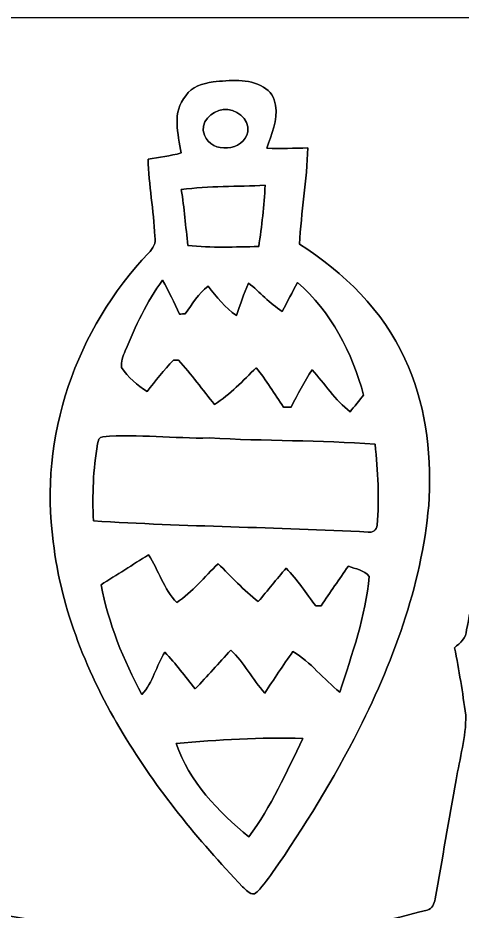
# Model space of a CAD drawing. Header units: centimetres. Extents: x -16.8 to 16.8, y -16.7 to 16.7.
# Drawn here: x -4.91 to 2.34, y 2.1 to 16.67 of the extents above; entities that cross this region are included whole.
import ezdxf

# ---------------------------------------------------------------- set-up
doc = ezdxf.new("R2010")
doc.units = ezdxf.units.CM
doc.header["$MEASUREMENT"] = 0
doc.layers.add('Layer 1', color=7, linetype='Continuous')

msp = doc.modelspace()

# ---------------------------------------------------------------- linework, layer by layer
at = {"layer": 'Layer 1', "color": 7}
for points, knots in [([(-16.77458, 16.66875), (-16.77458, 16.66875), (16.77458, 16.66875), (16.77458, 16.66875), (16.77458, 16.66875), (16.77458, 16.66875), (16.77458, -16.66875), (16.77458, -16.66875), (16.77458, -16.66875), (16.77458, -16.66875), (-16.77458, -16.66875), (-16.77458, -16.66875), (-16.77458, -16.66875), (-16.77458, -16.66875), (-16.77458, 16.66875), (-16.77458, 16.66875), (-16.77458, 16.66875), (-16.77458, 16.66875), (-16.77458, 16.66875), (-16.77458, 16.66875)], [0, 0, 0, 0, 0.16666667, 0.16666667, 0.16666667, 0.16666667, 0.33333333, 0.33333333, 0.33333333, 0.33333333, 0.5, 0.5, 0.5, 0.5, 0.66666667, 0.66666667, 0.66666667, 0.66666667, 1, 1, 1, 1]), ([(-1.72367, 15.62735), (-1.88701, 15.59419), (-2.07786, 15.55186), (-2.16817, 15.39734), (-2.16817, 15.39734), (-2.39995, 15.13805), (-2.29411, 14.77327), (-2.24578, 14.46495), (-2.24578, 14.46495), (-2.42217, 14.41521), (-2.60456, 14.39439), (-2.78518, 14.36652), (-2.78518, 14.36652), (-2.77566, 13.9446), (-2.68958, 13.52726), (-2.67723, 13.10534), (-2.67723, 13.10534), (-2.6416, 12.99245), (-2.71004, 12.90602), (-2.77566, 12.83123), (-2.77566, 12.83123), (-3.95852, 11.60074), (-4.57588, 9.82345), (-4.33282, 8.12588), (-4.33282, 8.12588), (-4.20299, 7.01005), (-3.77049, 5.94819), (-3.19158, 4.99251), (-3.19158, 4.99251), (-2.64936, 4.08234), (-1.96956, 3.26319), (-1.24284, 2.4959), (-1.24284, 2.4959), (-1.18674, 2.44651), (-1.13206, 2.37278), (-1.0474, 2.37949), (-1.0474, 2.37949), (-0.92463, 2.47191), (-0.84702, 2.60985), (-0.75177, 2.72697), (-0.75177, 2.72697), (-0.2353, 3.47521), (0.24448, 4.24991), (0.65828, 5.05989), (0.65828, 5.05989), (1.24883, 6.2424), (1.71309, 7.51417), (1.80728, 8.84167), (1.80728, 8.84167), (1.83586, 9.61108), (1.74272, 10.40659), (1.40688, 11.10791), (1.40688, 11.10791), (1.05445, 11.89743), (0.40675, 12.51373), (-0.31044, 12.97658), (-0.31044, 12.97658), (-0.28963, 13.50222), (-0.18733, 14.02186), (-0.17674, 14.5482), (-0.17674, 14.5482), (-0.39899, 14.54291), (-0.62089, 14.53303), (-0.84314, 14.5415), (-0.84314, 14.5415), (-0.77717, 14.7701), (-0.65758, 14.99799), (-0.7052, 15.24247), (-0.7052, 15.24247), (-0.71861, 15.36418), (-0.78775, 15.48271), (-0.90099, 15.53704), (-0.90099, 15.53704), (-1.14653, 15.69156), (-1.45098, 15.64499), (-1.72367, 15.62735), (-1.72367, 15.62735), (-1.72367, 15.62735), (-1.72367, 15.62735), (-1.72367, 15.62735)], [0, 0, 0, 0, 0.04761905, 0.04761905, 0.04761905, 0.04761905, 0.0952381, 0.0952381, 0.0952381, 0.0952381, 0.14285714, 0.14285714, 0.14285714, 0.14285714, 0.19047619, 0.19047619, 0.19047619, 0.19047619, 0.23809524, 0.23809524, 0.23809524, 0.23809524, 0.28571429, 0.28571429, 0.28571429, 0.28571429, 0.33333333, 0.33333333, 0.33333333, 0.33333333, 0.38095238, 0.38095238, 0.38095238, 0.38095238, 0.42857143, 0.42857143, 0.42857143, 0.42857143, 0.47619048, 0.47619048, 0.47619048, 0.47619048, 0.52380952, 0.52380952, 0.52380952, 0.52380952, 0.57142857, 0.57142857, 0.57142857, 0.57142857, 0.61904762, 0.61904762, 0.61904762, 0.61904762, 0.66666667, 0.66666667, 0.66666667, 0.66666667, 0.71428571, 0.71428571, 0.71428571, 0.71428571, 0.76190476, 0.76190476, 0.76190476, 0.76190476, 0.80952381, 0.80952381, 0.80952381, 0.80952381, 0.85714286, 0.85714286, 0.85714286, 0.85714286, 0.9047619, 0.9047619, 0.9047619, 0.9047619, 1, 1, 1, 1]), ([(-1.55751, 15.17368), (-1.35678, 15.19767), (-1.12607, 15.02657), (-1.15711, 14.81032), (-1.15711, 14.81032), (-1.21426, 14.49176), (-1.75013, 14.44625), (-1.86302, 14.75634), (-1.86302, 14.75634), (-1.95333, 14.95919), (-1.74731, 15.14969), (-1.55751, 15.17368)], [0, 0, 0, 0, 0.25, 0.25, 0.25, 0.25, 0.5, 0.5, 0.5, 0.5, 1, 1, 1, 1]), ([(-2.2419, 13.86805), (-1.78858, 13.92978), (-1.32927, 13.9125), (-0.87313, 13.94001), (-0.87313, 13.94001), (-0.89288, 13.60487), (-0.92463, 13.27009), (-0.97896, 12.93848), (-0.97896, 12.93848), (-1.36454, 12.9353), (-1.75225, 12.91061), (-2.13572, 12.95788), (-2.13572, 12.95788), (-2.16994, 13.26127), (-2.19428, 13.56607), (-2.2419, 13.86805)], [0, 0, 0, 0, 0.2, 0.2, 0.2, 0.2, 0.4, 0.4, 0.4, 0.4, 0.6, 0.6, 0.6, 0.6, 1, 1, 1, 1]), ([(-3.15842, 11.23527), (-2.98979, 11.63708), (-2.81093, 12.04136), (-2.54706, 12.39132), (-2.54706, 12.39132), (-2.45251, 12.20752), (-2.3555, 12.02478), (-2.26942, 11.8364), (-2.26942, 11.8364), (-2.24719, 11.83781), (-2.20239, 11.84099), (-2.17981, 11.8424), (-2.17981, 11.8424), (-2.06551, 12.00079), (-1.96039, 12.17013), (-1.80552, 12.29325), (-1.80552, 12.29325), (-1.66335, 12.12215), (-1.5307, 11.93729), (-1.34267, 11.81276), (-1.34267, 11.81276), (-1.28164, 11.99127), (-1.21885, 12.16942), (-1.14618, 12.34405), (-1.14618, 12.34405), (-0.95779, 12.19553), (-0.79869, 12.01102), (-0.59655, 11.87944), (-0.59655, 11.87944), (-0.50976, 12.03537), (-0.43145, 12.19623), (-0.34361, 12.35216), (-0.34361, 12.35216), (0.20214, 11.87803), (0.55174, 11.20563), (0.73448, 10.51489), (0.73448, 10.51489), (0.6798, 10.44751), (0.57044, 10.31275), (0.51576, 10.24537), (0.51576, 10.24537), (0.2667, 10.43164), (0.09948, 10.70222), (-0.10724, 10.93011), (-0.10724, 10.93011), (-0.22966, 10.73221), (-0.34396, 10.52901), (-0.44838, 10.32122), (-0.44838, 10.32122), (-0.49107, 10.32122), (-0.53375, 10.32157), (-0.57609, 10.32157), (-0.57609, 10.32157), (-0.71967, 10.53747), (-0.85584, 10.75902), (-1.01776, 10.96151), (-1.01776, 10.96151), (-1.23543, 10.75161), (-1.44568, 10.52865), (-1.69863, 10.36038), (-1.69863, 10.36038), (-1.89512, 10.60274), (-2.07786, 10.85674), (-2.28953, 11.08569), (-2.28953, 11.08569), (-2.30928, 11.08534), (-2.34809, 11.08428), (-2.36784, 11.08357), (-2.36784, 11.08357), (-2.52977, 10.92941), (-2.661, 10.74632), (-2.8, 10.57204), (-2.8, 10.57204), (-2.9591, 10.67929), (-3.11326, 10.80064), (-3.21663, 10.96504), (-3.21663, 10.96504), (-3.23815, 11.05888), (-3.18946, 11.15025), (-3.15842, 11.23527)], [0, 0, 0, 0, 0.04761905, 0.04761905, 0.04761905, 0.04761905, 0.0952381, 0.0952381, 0.0952381, 0.0952381, 0.14285714, 0.14285714, 0.14285714, 0.14285714, 0.19047619, 0.19047619, 0.19047619, 0.19047619, 0.23809524, 0.23809524, 0.23809524, 0.23809524, 0.28571429, 0.28571429, 0.28571429, 0.28571429, 0.33333333, 0.33333333, 0.33333333, 0.33333333, 0.38095238, 0.38095238, 0.38095238, 0.38095238, 0.42857143, 0.42857143, 0.42857143, 0.42857143, 0.47619048, 0.47619048, 0.47619048, 0.47619048, 0.52380952, 0.52380952, 0.52380952, 0.52380952, 0.57142857, 0.57142857, 0.57142857, 0.57142857, 0.61904762, 0.61904762, 0.61904762, 0.61904762, 0.66666667, 0.66666667, 0.66666667, 0.66666667, 0.71428571, 0.71428571, 0.71428571, 0.71428571, 0.76190476, 0.76190476, 0.76190476, 0.76190476, 0.80952381, 0.80952381, 0.80952381, 0.80952381, 0.85714286, 0.85714286, 0.85714286, 0.85714286, 0.9047619, 0.9047619, 0.9047619, 0.9047619, 1, 1, 1, 1]), ([(-3.52249, 9.83544), (-2.94287, 9.88589), (-2.36185, 9.80475), (-1.78082, 9.81604), (-1.78082, 9.81604), (-0.88089, 9.76489), (0.02293, 9.78429), (0.92181, 9.71409), (0.92181, 9.71409), (0.96732, 9.27523), (0.99624, 8.83179), (0.95462, 8.39152), (0.95462, 8.39152), (0.94333, 8.31921), (0.8823, 8.26523), (0.80751, 8.28252), (0.80751, 8.28252), (-0.68686, 8.36119), (-2.18475, 8.3693), (-3.67771, 8.4642), (-3.67771, 8.4642), (-3.69676, 8.8833), (-3.68124, 9.30416), (-3.61068, 9.71832), (-3.61068, 9.71832), (-3.59798, 9.76771), (-3.59128, 9.84179), (-3.52249, 9.83544)], [0, 0, 0, 0, 0.125, 0.125, 0.125, 0.125, 0.25, 0.25, 0.25, 0.25, 0.375, 0.375, 0.375, 0.375, 0.5, 0.5, 0.5, 0.5, 0.625, 0.625, 0.625, 0.625, 0.75, 0.75, 0.75, 0.75, 1, 1, 1, 1]), ([(-3.55353, 7.4228), (-3.29283, 7.58155), (-3.03848, 7.75053), (-2.77707, 7.90822), (-2.77707, 7.90822), (-2.61126, 7.65845), (-2.52765, 7.35048), (-2.31775, 7.13105), (-2.31775, 7.13105), (-2.05916, 7.30356), (-1.86408, 7.55086), (-1.64112, 7.76393), (-1.64112, 7.76393), (-1.42593, 7.55544), (-1.22484, 7.33143), (-0.98531, 7.14939), (-0.98531, 7.14939), (-0.83185, 7.32896), (-0.68545, 7.51417), (-0.53058, 7.69197), (-0.53058, 7.69197), (-0.34713, 7.50535), (-0.20391, 7.28416), (-0.04657, 7.07602), (-0.04657, 7.07602), (-0.02399, 7.07672), (0.02081, 7.07849), (0.04339, 7.07919), (0.04339, 7.07919), (0.18909, 7.29544), (0.33232, 7.51346), (0.48507, 7.72442), (0.48507, 7.72442), (0.60325, 7.68209), (0.74154, 7.65951), (0.82691, 7.55932), (0.82691, 7.55932), (0.77011, 6.90845), (0.54222, 6.29109), (0.34854, 5.67196), (0.34854, 5.67196), (0.07726, 5.87516), (-0.12418, 6.16409), (-0.42122, 6.33236), (-0.42122, 6.33236), (-0.57891, 6.10941), (-0.7299, 5.88186), (-0.87983, 5.65362), (-0.87983, 5.65362), (-1.07738, 5.87834), (-1.21532, 6.15174), (-1.43475, 6.3567), (-1.43475, 6.3567), (-1.62772, 6.14504), (-1.81716, 5.93055), (-2.01648, 5.72488), (-2.01648, 5.72488), (-2.18123, 5.92455), (-2.33257, 6.13516), (-2.51107, 6.32213), (-2.51107, 6.32213), (-2.6483, 6.09847), (-2.70863, 5.83106), (-2.88466, 5.63174), (-2.88466, 5.63174), (-3.18699, 6.19407), (-3.43323, 6.79379), (-3.55353, 7.4228)], [0, 0, 0, 0, 0.05555556, 0.05555556, 0.05555556, 0.05555556, 0.11111111, 0.11111111, 0.11111111, 0.11111111, 0.16666667, 0.16666667, 0.16666667, 0.16666667, 0.22222222, 0.22222222, 0.22222222, 0.22222222, 0.27777778, 0.27777778, 0.27777778, 0.27777778, 0.33333333, 0.33333333, 0.33333333, 0.33333333, 0.38888889, 0.38888889, 0.38888889, 0.38888889, 0.44444444, 0.44444444, 0.44444444, 0.44444444, 0.5, 0.5, 0.5, 0.5, 0.55555556, 0.55555556, 0.55555556, 0.55555556, 0.61111111, 0.61111111, 0.61111111, 0.61111111, 0.66666667, 0.66666667, 0.66666667, 0.66666667, 0.72222222, 0.72222222, 0.72222222, 0.72222222, 0.77777778, 0.77777778, 0.77777778, 0.77777778, 0.83333333, 0.83333333, 0.83333333, 0.83333333, 0.88888889, 0.88888889, 0.88888889, 0.88888889, 1, 1, 1, 1]), ([(2.84692, 7.80697), (2.53224, 7.52193), (2.50578, 7.07355), (2.41229, 6.68655), (2.41229, 6.68655), (2.41759, 6.54861), (2.3054, 6.47594), (2.22074, 6.39374), (2.22074, 6.39374), (2.29341, 6.03038), (2.35126, 5.6642), (2.40136, 5.29731), (2.40136, 5.29731), (2.41371, 4.93818), (2.29835, 4.59246), (2.2479, 4.24004), (2.2479, 4.24004), (2.11843, 3.59481), (2.02494, 2.94323), (1.90253, 2.29694), (1.90253, 2.29694), (1.88948, 2.21933), (1.85596, 2.13395), (1.76953, 2.11667), (1.76953, 2.11667), (1.03187, 1.91064), (0.21837, 1.80799), (-0.39934, 1.31692), (-0.39934, 1.31692), (-1.05445, 0.56621), (-1.25342, -0.55704), (-0.93169, -1.49613), (-0.93169, -1.49613), (-0.51823, -2.47932), (0.5401, -3.11115), (1.59385, -3.10374), (1.59385, -3.10374), (1.64994, -3.1048), (1.73426, -3.1242), (1.73531, -3.1937), (1.73531, -3.1937), (1.76565, -3.92606), (1.81822, -4.66019), (1.95439, -5.38162), (1.95439, -5.38162), (2.06022, -5.92914), (2.21368, -6.48547), (2.54917, -6.9409), (2.54917, -6.9409), (2.75696, -7.17621), (3.08257, -7.37341), (3.40431, -7.24958), (3.40431, -7.24958), (3.74862, -7.09789), (3.90631, -6.7243), (4.0319, -6.39304), (4.0319, -6.39304), (4.32717, -5.43877), (4.3882, -4.43089), (4.39526, -3.43782), (4.39526, -3.43782), (4.30248, -3.23956), (4.53249, -3.18311), (4.65808, -3.17288), (4.65808, -3.17288), (5.20735, -3.06634), (5.7725, -2.93299), (6.23288, -2.59821), (6.23288, -2.59821), (6.40927, -2.45428), (6.54967, -2.26836), (6.64845, -2.0634), (6.64845, -2.0634), (6.90104, -1.53282), (7.02204, -0.94862), (7.06402, -0.36513), (7.06402, -0.36513), (7.05626, 0.24553), (6.95854, 0.90417), (6.51228, 1.36102), (6.51228, 1.36102), (6.02862, 1.8221), (5.38445, 2.07716), (4.74345, 2.2285), (4.74345, 2.2285), (4.62562, 2.27577), (4.38079, 2.23696), (4.36704, 2.42041), (4.36704, 2.42041), (4.20758, 3.29142), (4.06012, 4.1656), (3.9183, 5.03978), (3.9183, 5.03978), (3.931, 5.52838), (4.00826, 6.01557), (3.99521, 6.50593), (3.99521, 6.50593), (3.92324, 6.55461), (3.83081, 6.58812), (3.78813, 6.66785), (3.78813, 6.66785), (3.66324, 7.04815), (3.59092, 7.48065), (3.28683, 7.76676), (3.28683, 7.76676), (3.17676, 7.88035), (2.96686, 7.92939), (2.84692, 7.80697), (2.84692, 7.80697), (2.84692, 7.80697), (2.84692, 7.80697), (2.84692, 7.80697)], [0, 0, 0, 0, 0.03448276, 0.03448276, 0.03448276, 0.03448276, 0.06896552, 0.06896552, 0.06896552, 0.06896552, 0.10344828, 0.10344828, 0.10344828, 0.10344828, 0.13793103, 0.13793103, 0.13793103, 0.13793103, 0.17241379, 0.17241379, 0.17241379, 0.17241379, 0.20689655, 0.20689655, 0.20689655, 0.20689655, 0.24137931, 0.24137931, 0.24137931, 0.24137931, 0.27586207, 0.27586207, 0.27586207, 0.27586207, 0.31034483, 0.31034483, 0.31034483, 0.31034483, 0.34482759, 0.34482759, 0.34482759, 0.34482759, 0.37931034, 0.37931034, 0.37931034, 0.37931034, 0.4137931, 0.4137931, 0.4137931, 0.4137931, 0.44827586, 0.44827586, 0.44827586, 0.44827586, 0.48275862, 0.48275862, 0.48275862, 0.48275862, 0.51724138, 0.51724138, 0.51724138, 0.51724138, 0.55172414, 0.55172414, 0.55172414, 0.55172414, 0.5862069, 0.5862069, 0.5862069, 0.5862069, 0.62068966, 0.62068966, 0.62068966, 0.62068966, 0.65517241, 0.65517241, 0.65517241, 0.65517241, 0.68965517, 0.68965517, 0.68965517, 0.68965517, 0.72413793, 0.72413793, 0.72413793, 0.72413793, 0.75862069, 0.75862069, 0.75862069, 0.75862069, 0.79310345, 0.79310345, 0.79310345, 0.79310345, 0.82758621, 0.82758621, 0.82758621, 0.82758621, 0.86206897, 0.86206897, 0.86206897, 0.86206897, 0.89655172, 0.89655172, 0.89655172, 0.89655172, 0.93103448, 0.93103448, 0.93103448, 0.93103448, 1, 1, 1, 1]), ([(-2.32551, 4.83552), (-1.63936, 4.89056), (-0.94509, 4.93995), (-0.25647, 4.91349), (-0.25647, 4.91349), (-0.5274, 4.36739), (-0.77611, 3.80224), (-1.13947, 3.30976), (-1.13947, 3.30976), (-1.63795, 3.72216), (-2.11667, 4.20934), (-2.32551, 4.83552)], [0, 0, 0, 0, 0.25, 0.25, 0.25, 0.25, 0.5, 0.5, 0.5, 0.5, 1, 1, 1, 1]), ([(-6.51828, 2.84939), (-6.74829, 2.63349), (-6.65127, 2.28882), (-6.62481, 2.0133), (-6.62481, 2.0133), (-6.77792, 1.98296), (-6.93103, 1.95368), (-7.08378, 1.92334), (-7.08378, 1.92334), (-7.00793, 1.51765), (-6.87246, 1.12501), (-6.80473, 0.71755), (-6.80473, 0.71755), (-6.7818, 0.28893), (-6.87035, -0.14041), (-7.00511, -0.54575), (-7.00511, -0.54575), (-7.13564, -0.93274), (-7.41715, -1.31833), (-7.83837, -1.40582), (-7.83837, -1.40582), (-8.33226, -1.55469), (-8.84202, -1.64747), (-9.32921, -1.81963), (-9.32921, -1.81963), (-9.94198, -2.01542), (-10.55546, -2.31704), (-10.94352, -2.84939), (-10.94352, -2.84939), (-11.30018, -3.31682), (-11.34251, -3.94794), (-11.25114, -4.51026), (-11.25114, -4.51026), (-11.1827, -5.11104), (-10.84474, -5.66173), (-10.37096, -6.03109), (-10.37096, -6.03109), (-9.7349, -6.52568), (-8.96691, -6.81108), (-8.20103, -7.03509), (-8.20103, -7.03509), (-7.79357, -7.15257), (-7.37694, -7.32825), (-7.10812, -7.67221), (-7.10812, -7.67221), (-6.56167, -8.32732), (-6.34647, -9.17998), (-6.19548, -10.0016), (-6.19548, -10.0016), (-6.09671, -10.50643), (-6.08648, -11.02536), (-5.95736, -11.52454), (-5.95736, -11.52454), (-5.84835, -11.42859), (-5.80319, -11.28642), (-5.7845, -11.14601), (-5.7845, -11.14601), (-5.60776, -10.20374), (-5.49981, -9.23431), (-5.13927, -8.33861), (-5.13927, -8.33861), (-4.96676, -7.94526), (-4.76391, -7.51134), (-4.3494, -7.32437), (-4.3494, -7.32437), (-3.64137, -7.00546), (-2.85362, -6.94478), (-2.12019, -6.70489), (-2.12019, -6.70489), (-1.52188, -6.52074), (-0.89606, -6.24628), (-0.54645, -5.69807), (-0.54645, -5.69807), (-0.2861, -5.33294), (-0.22648, -4.86339), (-0.2607, -4.4263), (-0.2607, -4.4263), (-0.25329, -3.62268), (-0.67592, -2.80458), (-1.39418, -2.41794), (-1.39418, -2.41794), (-2.09868, -1.9625), (-2.94005, -1.83621), (-3.7338, -1.6189), (-3.7338, -1.6189), (-4.01955, -1.51941), (-4.39173, -1.45697), (-4.51661, -1.13524), (-4.51661, -1.13524), (-4.78543, -0.57397), (-4.95229, 0.0321), (-5.07294, 0.641), (-5.07294, 0.641), (-5.07824, 1.0989), (-4.89867, 1.53211), (-4.81083, 1.97661), (-4.81083, 1.97661), (-4.98369, 2.01295), (-5.15902, 2.03659), (-5.33294, 2.06587), (-5.33294, 2.06587), (-5.36293, 2.29235), (-5.32871, 2.55129), (-5.47299, 2.74567), (-5.47299, 2.74567), (-5.70936, 3.06388), (-6.217, 3.08081), (-6.51828, 2.84939), (-6.51828, 2.84939), (-6.51828, 2.84939), (-6.51828, 2.84939), (-6.51828, 2.84939)], [0, 0, 0, 0, 0.03448276, 0.03448276, 0.03448276, 0.03448276, 0.06896552, 0.06896552, 0.06896552, 0.06896552, 0.10344828, 0.10344828, 0.10344828, 0.10344828, 0.13793103, 0.13793103, 0.13793103, 0.13793103, 0.17241379, 0.17241379, 0.17241379, 0.17241379, 0.20689655, 0.20689655, 0.20689655, 0.20689655, 0.24137931, 0.24137931, 0.24137931, 0.24137931, 0.27586207, 0.27586207, 0.27586207, 0.27586207, 0.31034483, 0.31034483, 0.31034483, 0.31034483, 0.34482759, 0.34482759, 0.34482759, 0.34482759, 0.37931034, 0.37931034, 0.37931034, 0.37931034, 0.4137931, 0.4137931, 0.4137931, 0.4137931, 0.44827586, 0.44827586, 0.44827586, 0.44827586, 0.48275862, 0.48275862, 0.48275862, 0.48275862, 0.51724138, 0.51724138, 0.51724138, 0.51724138, 0.55172414, 0.55172414, 0.55172414, 0.55172414, 0.5862069, 0.5862069, 0.5862069, 0.5862069, 0.62068966, 0.62068966, 0.62068966, 0.62068966, 0.65517241, 0.65517241, 0.65517241, 0.65517241, 0.68965517, 0.68965517, 0.68965517, 0.68965517, 0.72413793, 0.72413793, 0.72413793, 0.72413793, 0.75862069, 0.75862069, 0.75862069, 0.75862069, 0.79310345, 0.79310345, 0.79310345, 0.79310345, 0.82758621, 0.82758621, 0.82758621, 0.82758621, 0.86206897, 0.86206897, 0.86206897, 0.86206897, 0.89655172, 0.89655172, 0.89655172, 0.89655172, 0.93103448, 0.93103448, 0.93103448, 0.93103448, 1, 1, 1, 1])]:
    msp.add_open_spline(points, degree=3, knots=knots, dxfattribs=at)
at = {"layer": 'Layer 1', "color": 251}
for points, knots in [([(-1.72367, 15.62735), (-1.45098, 15.64499), (-1.14653, 15.69156), (-0.90099, 15.53704), (-0.90099, 15.53704), (-0.78775, 15.48271), (-0.71861, 15.36418), (-0.7052, 15.24247), (-0.7052, 15.24247), (-0.65758, 14.99799), (-0.77717, 14.7701), (-0.84314, 14.5415), (-0.84314, 14.5415), (-0.62089, 14.53303), (-0.39899, 14.54291), (-0.17674, 14.5482), (-0.17674, 14.5482), (-0.18733, 14.02186), (-0.28963, 13.50222), (-0.31044, 12.97658), (-0.31044, 12.97658), (0.40675, 12.51373), (1.05445, 11.89743), (1.40688, 11.10791), (1.40688, 11.10791), (1.74272, 10.40659), (1.83586, 9.61108), (1.80728, 8.84167), (1.80728, 8.84167), (1.71309, 7.51417), (1.24883, 6.2424), (0.65828, 5.05989), (0.65828, 5.05989), (0.24448, 4.24991), (-0.2353, 3.47521), (-0.75177, 2.72697), (-0.75177, 2.72697), (-0.84702, 2.60985), (-0.92463, 2.47191), (-1.0474, 2.37949), (-1.0474, 2.37949), (-1.13206, 2.37278), (-1.18674, 2.44651), (-1.24284, 2.4959), (-1.24284, 2.4959), (-1.96956, 3.26319), (-2.64936, 4.08234), (-3.19158, 4.99251), (-3.19158, 4.99251), (-3.77049, 5.94819), (-4.20299, 7.01005), (-4.33282, 8.12588), (-4.33282, 8.12588), (-4.57588, 9.82345), (-3.95852, 11.60074), (-2.77566, 12.83123), (-2.77566, 12.83123), (-2.71004, 12.90602), (-2.6416, 12.99245), (-2.67723, 13.10534), (-2.67723, 13.10534), (-2.68958, 13.52726), (-2.77566, 13.9446), (-2.78518, 14.36652), (-2.78518, 14.36652), (-2.60456, 14.39439), (-2.42217, 14.41521), (-2.24578, 14.46495), (-2.24578, 14.46495), (-2.29411, 14.77327), (-2.39995, 15.13805), (-2.16817, 15.39734), (-2.16817, 15.39734), (-2.07786, 15.55186), (-1.88701, 15.59419), (-1.72367, 15.62735), (-1.72367, 15.62735), (-1.72367, 15.62735), (-1.72367, 15.62735), (-1.72367, 15.62735)], [0, 0, 0, 0, 0.04761905, 0.04761905, 0.04761905, 0.04761905, 0.0952381, 0.0952381, 0.0952381, 0.0952381, 0.14285714, 0.14285714, 0.14285714, 0.14285714, 0.19047619, 0.19047619, 0.19047619, 0.19047619, 0.23809524, 0.23809524, 0.23809524, 0.23809524, 0.28571429, 0.28571429, 0.28571429, 0.28571429, 0.33333333, 0.33333333, 0.33333333, 0.33333333, 0.38095238, 0.38095238, 0.38095238, 0.38095238, 0.42857143, 0.42857143, 0.42857143, 0.42857143, 0.47619048, 0.47619048, 0.47619048, 0.47619048, 0.52380952, 0.52380952, 0.52380952, 0.52380952, 0.57142857, 0.57142857, 0.57142857, 0.57142857, 0.61904762, 0.61904762, 0.61904762, 0.61904762, 0.66666667, 0.66666667, 0.66666667, 0.66666667, 0.71428571, 0.71428571, 0.71428571, 0.71428571, 0.76190476, 0.76190476, 0.76190476, 0.76190476, 0.80952381, 0.80952381, 0.80952381, 0.80952381, 0.85714286, 0.85714286, 0.85714286, 0.85714286, 0.9047619, 0.9047619, 0.9047619, 0.9047619, 1, 1, 1, 1]), ([(-1.55751, 15.17368), (-1.74731, 15.14969), (-1.95333, 14.95919), (-1.86302, 14.75634), (-1.86302, 14.75634), (-1.75013, 14.44625), (-1.21426, 14.49176), (-1.15711, 14.81032), (-1.15711, 14.81032), (-1.12607, 15.02657), (-1.35678, 15.19767), (-1.55751, 15.17368), (-1.55751, 15.17368), (-1.55751, 15.17368), (-1.55751, 15.17368), (-1.55751, 15.17368)], [0, 0, 0, 0, 0.2, 0.2, 0.2, 0.2, 0.4, 0.4, 0.4, 0.4, 0.6, 0.6, 0.6, 0.6, 1, 1, 1, 1]), ([(-2.2419, 13.86805), (-2.19428, 13.56607), (-2.16994, 13.26127), (-2.13572, 12.95788), (-2.13572, 12.95788), (-1.75225, 12.91061), (-1.36454, 12.9353), (-0.97896, 12.93848), (-0.97896, 12.93848), (-0.92463, 13.27009), (-0.89288, 13.60487), (-0.87313, 13.94001), (-0.87313, 13.94001), (-1.32927, 13.9125), (-1.78858, 13.92978), (-2.2419, 13.86805), (-2.2419, 13.86805), (-2.2419, 13.86805), (-2.2419, 13.86805), (-2.2419, 13.86805)], [0, 0, 0, 0, 0.16666667, 0.16666667, 0.16666667, 0.16666667, 0.33333333, 0.33333333, 0.33333333, 0.33333333, 0.5, 0.5, 0.5, 0.5, 0.66666667, 0.66666667, 0.66666667, 0.66666667, 1, 1, 1, 1]), ([(-3.15842, 11.23527), (-3.18946, 11.15025), (-3.23815, 11.05888), (-3.21663, 10.96504), (-3.21663, 10.96504), (-3.11326, 10.80064), (-2.9591, 10.67929), (-2.8, 10.57204), (-2.8, 10.57204), (-2.661, 10.74632), (-2.52977, 10.92941), (-2.36784, 11.08357), (-2.36784, 11.08357), (-2.34809, 11.08428), (-2.30928, 11.08534), (-2.28953, 11.08569), (-2.28953, 11.08569), (-2.07786, 10.85674), (-1.89512, 10.60274), (-1.69863, 10.36038), (-1.69863, 10.36038), (-1.44568, 10.52865), (-1.23543, 10.75161), (-1.01776, 10.96151), (-1.01776, 10.96151), (-0.85584, 10.75902), (-0.71967, 10.53747), (-0.57609, 10.32157), (-0.57609, 10.32157), (-0.53375, 10.32157), (-0.49107, 10.32122), (-0.44838, 10.32122), (-0.44838, 10.32122), (-0.34396, 10.52901), (-0.22966, 10.73221), (-0.10724, 10.93011), (-0.10724, 10.93011), (0.09948, 10.70222), (0.2667, 10.43164), (0.51576, 10.24537), (0.51576, 10.24537), (0.57044, 10.31275), (0.6798, 10.44751), (0.73448, 10.51489), (0.73448, 10.51489), (0.55174, 11.20563), (0.20214, 11.87803), (-0.34361, 12.35216), (-0.34361, 12.35216), (-0.43145, 12.19623), (-0.50976, 12.03537), (-0.59655, 11.87944), (-0.59655, 11.87944), (-0.79869, 12.01102), (-0.95779, 12.19553), (-1.14618, 12.34405), (-1.14618, 12.34405), (-1.21885, 12.16942), (-1.28164, 11.99127), (-1.34267, 11.81276), (-1.34267, 11.81276), (-1.5307, 11.93729), (-1.66335, 12.12215), (-1.80552, 12.29325), (-1.80552, 12.29325), (-1.96039, 12.17013), (-2.06551, 12.00079), (-2.17981, 11.8424), (-2.17981, 11.8424), (-2.20239, 11.84099), (-2.24719, 11.83781), (-2.26942, 11.8364), (-2.26942, 11.8364), (-2.3555, 12.02478), (-2.45251, 12.20752), (-2.54706, 12.39132), (-2.54706, 12.39132), (-2.81093, 12.04136), (-2.98979, 11.63708), (-3.15842, 11.23527), (-3.15842, 11.23527), (-3.15842, 11.23527), (-3.15842, 11.23527), (-3.15842, 11.23527)], [0, 0, 0, 0, 0.04545455, 0.04545455, 0.04545455, 0.04545455, 0.09090909, 0.09090909, 0.09090909, 0.09090909, 0.13636364, 0.13636364, 0.13636364, 0.13636364, 0.18181818, 0.18181818, 0.18181818, 0.18181818, 0.22727273, 0.22727273, 0.22727273, 0.22727273, 0.27272727, 0.27272727, 0.27272727, 0.27272727, 0.31818182, 0.31818182, 0.31818182, 0.31818182, 0.36363636, 0.36363636, 0.36363636, 0.36363636, 0.40909091, 0.40909091, 0.40909091, 0.40909091, 0.45454545, 0.45454545, 0.45454545, 0.45454545, 0.5, 0.5, 0.5, 0.5, 0.54545455, 0.54545455, 0.54545455, 0.54545455, 0.59090909, 0.59090909, 0.59090909, 0.59090909, 0.63636364, 0.63636364, 0.63636364, 0.63636364, 0.68181818, 0.68181818, 0.68181818, 0.68181818, 0.72727273, 0.72727273, 0.72727273, 0.72727273, 0.77272727, 0.77272727, 0.77272727, 0.77272727, 0.81818182, 0.81818182, 0.81818182, 0.81818182, 0.86363636, 0.86363636, 0.86363636, 0.86363636, 0.90909091, 0.90909091, 0.90909091, 0.90909091, 1, 1, 1, 1]), ([(-3.52249, 9.83544), (-3.59128, 9.84179), (-3.59798, 9.76771), (-3.61068, 9.71832), (-3.61068, 9.71832), (-3.68124, 9.30416), (-3.69676, 8.8833), (-3.67771, 8.4642), (-3.67771, 8.4642), (-2.18475, 8.3693), (-0.68686, 8.36119), (0.80751, 8.28252), (0.80751, 8.28252), (0.8823, 8.26523), (0.94333, 8.31921), (0.95462, 8.39152), (0.95462, 8.39152), (0.99624, 8.83179), (0.96732, 9.27523), (0.92181, 9.71409), (0.92181, 9.71409), (0.02293, 9.78429), (-0.88089, 9.76489), (-1.78082, 9.81604), (-1.78082, 9.81604), (-2.36185, 9.80475), (-2.94287, 9.88589), (-3.52249, 9.83544), (-3.52249, 9.83544), (-3.52249, 9.83544), (-3.52249, 9.83544), (-3.52249, 9.83544)], [0, 0, 0, 0, 0.11111111, 0.11111111, 0.11111111, 0.11111111, 0.22222222, 0.22222222, 0.22222222, 0.22222222, 0.33333333, 0.33333333, 0.33333333, 0.33333333, 0.44444444, 0.44444444, 0.44444444, 0.44444444, 0.55555556, 0.55555556, 0.55555556, 0.55555556, 0.66666667, 0.66666667, 0.66666667, 0.66666667, 0.77777778, 0.77777778, 0.77777778, 0.77777778, 1, 1, 1, 1]), ([(-3.55353, 7.4228), (-3.43323, 6.79379), (-3.18699, 6.19407), (-2.88466, 5.63174), (-2.88466, 5.63174), (-2.70863, 5.83106), (-2.6483, 6.09847), (-2.51107, 6.32213), (-2.51107, 6.32213), (-2.33257, 6.13516), (-2.18123, 5.92455), (-2.01648, 5.72488), (-2.01648, 5.72488), (-1.81716, 5.93055), (-1.62772, 6.14504), (-1.43475, 6.3567), (-1.43475, 6.3567), (-1.21532, 6.15174), (-1.07738, 5.87834), (-0.87983, 5.65362), (-0.87983, 5.65362), (-0.7299, 5.88186), (-0.57891, 6.10941), (-0.42122, 6.33236), (-0.42122, 6.33236), (-0.12418, 6.16409), (0.07726, 5.87516), (0.34854, 5.67196), (0.34854, 5.67196), (0.54222, 6.29109), (0.77011, 6.90845), (0.82691, 7.55932), (0.82691, 7.55932), (0.74154, 7.65951), (0.60325, 7.68209), (0.48507, 7.72442), (0.48507, 7.72442), (0.33232, 7.51346), (0.18909, 7.29544), (0.04339, 7.07919), (0.04339, 7.07919), (0.02081, 7.07849), (-0.02399, 7.07672), (-0.04657, 7.07602), (-0.04657, 7.07602), (-0.20391, 7.28416), (-0.34713, 7.50535), (-0.53058, 7.69197), (-0.53058, 7.69197), (-0.68545, 7.51417), (-0.83185, 7.32896), (-0.98531, 7.14939), (-0.98531, 7.14939), (-1.22484, 7.33143), (-1.42593, 7.55544), (-1.64112, 7.76393), (-1.64112, 7.76393), (-1.86408, 7.55086), (-2.05916, 7.30356), (-2.31775, 7.13105), (-2.31775, 7.13105), (-2.52765, 7.35048), (-2.61126, 7.65845), (-2.77707, 7.90822), (-2.77707, 7.90822), (-3.03848, 7.75053), (-3.29283, 7.58155), (-3.55353, 7.4228), (-3.55353, 7.4228), (-3.55353, 7.4228), (-3.55353, 7.4228), (-3.55353, 7.4228)], [0, 0, 0, 0, 0.05263158, 0.05263158, 0.05263158, 0.05263158, 0.10526316, 0.10526316, 0.10526316, 0.10526316, 0.15789474, 0.15789474, 0.15789474, 0.15789474, 0.21052632, 0.21052632, 0.21052632, 0.21052632, 0.26315789, 0.26315789, 0.26315789, 0.26315789, 0.31578947, 0.31578947, 0.31578947, 0.31578947, 0.36842105, 0.36842105, 0.36842105, 0.36842105, 0.42105263, 0.42105263, 0.42105263, 0.42105263, 0.47368421, 0.47368421, 0.47368421, 0.47368421, 0.52631579, 0.52631579, 0.52631579, 0.52631579, 0.57894737, 0.57894737, 0.57894737, 0.57894737, 0.63157895, 0.63157895, 0.63157895, 0.63157895, 0.68421053, 0.68421053, 0.68421053, 0.68421053, 0.73684211, 0.73684211, 0.73684211, 0.73684211, 0.78947368, 0.78947368, 0.78947368, 0.78947368, 0.84210526, 0.84210526, 0.84210526, 0.84210526, 0.89473684, 0.89473684, 0.89473684, 0.89473684, 1, 1, 1, 1]), ([(2.84692, 7.80697), (2.96686, 7.92939), (3.17676, 7.88035), (3.28683, 7.76676), (3.28683, 7.76676), (3.59092, 7.48065), (3.66324, 7.04815), (3.78813, 6.66785), (3.78813, 6.66785), (3.83081, 6.58812), (3.92324, 6.55461), (3.99521, 6.50593), (3.99521, 6.50593), (4.00826, 6.01557), (3.931, 5.52838), (3.9183, 5.03978), (3.9183, 5.03978), (4.06012, 4.1656), (4.20758, 3.29142), (4.36704, 2.42041), (4.36704, 2.42041), (4.38079, 2.23696), (4.62562, 2.27577), (4.74345, 2.2285), (4.74345, 2.2285), (5.38445, 2.07716), (6.02862, 1.8221), (6.51228, 1.36102), (6.51228, 1.36102), (6.95854, 0.90417), (7.05626, 0.24553), (7.06402, -0.36513), (7.06402, -0.36513), (7.02204, -0.94862), (6.90104, -1.53282), (6.64845, -2.0634), (6.64845, -2.0634), (6.54967, -2.26836), (6.40927, -2.45428), (6.23288, -2.59821), (6.23288, -2.59821), (5.7725, -2.93299), (5.20735, -3.06634), (4.65808, -3.17288), (4.65808, -3.17288), (4.53249, -3.18311), (4.30248, -3.23956), (4.39526, -3.43782), (4.39526, -3.43782), (4.3882, -4.43089), (4.32717, -5.43877), (4.0319, -6.39304), (4.0319, -6.39304), (3.90631, -6.7243), (3.74862, -7.09789), (3.40431, -7.24958), (3.40431, -7.24958), (3.08257, -7.37341), (2.75696, -7.17621), (2.54917, -6.9409), (2.54917, -6.9409), (2.21368, -6.48547), (2.06022, -5.92914), (1.95439, -5.38162), (1.95439, -5.38162), (1.81822, -4.66019), (1.76565, -3.92606), (1.73531, -3.1937), (1.73531, -3.1937), (1.73426, -3.1242), (1.64994, -3.1048), (1.59385, -3.10374), (1.59385, -3.10374), (0.5401, -3.11115), (-0.51823, -2.47932), (-0.93169, -1.49613), (-0.93169, -1.49613), (-1.25342, -0.55704), (-1.05445, 0.56621), (-0.39934, 1.31692), (-0.39934, 1.31692), (0.21837, 1.80799), (1.03187, 1.91064), (1.76953, 2.11667), (1.76953, 2.11667), (1.85596, 2.13395), (1.88948, 2.21933), (1.90253, 2.29694), (1.90253, 2.29694), (2.02494, 2.94323), (2.11843, 3.59481), (2.2479, 4.24004), (2.2479, 4.24004), (2.29835, 4.59246), (2.41371, 4.93818), (2.40136, 5.29731), (2.40136, 5.29731), (2.35126, 5.6642), (2.29341, 6.03038), (2.22074, 6.39374), (2.22074, 6.39374), (2.3054, 6.47594), (2.41759, 6.54861), (2.41229, 6.68655), (2.41229, 6.68655), (2.50578, 7.07355), (2.53224, 7.52193), (2.84692, 7.80697), (2.84692, 7.80697), (2.84692, 7.80697), (2.84692, 7.80697), (2.84692, 7.80697)], [0, 0, 0, 0, 0.03448276, 0.03448276, 0.03448276, 0.03448276, 0.06896552, 0.06896552, 0.06896552, 0.06896552, 0.10344828, 0.10344828, 0.10344828, 0.10344828, 0.13793103, 0.13793103, 0.13793103, 0.13793103, 0.17241379, 0.17241379, 0.17241379, 0.17241379, 0.20689655, 0.20689655, 0.20689655, 0.20689655, 0.24137931, 0.24137931, 0.24137931, 0.24137931, 0.27586207, 0.27586207, 0.27586207, 0.27586207, 0.31034483, 0.31034483, 0.31034483, 0.31034483, 0.34482759, 0.34482759, 0.34482759, 0.34482759, 0.37931034, 0.37931034, 0.37931034, 0.37931034, 0.4137931, 0.4137931, 0.4137931, 0.4137931, 0.44827586, 0.44827586, 0.44827586, 0.44827586, 0.48275862, 0.48275862, 0.48275862, 0.48275862, 0.51724138, 0.51724138, 0.51724138, 0.51724138, 0.55172414, 0.55172414, 0.55172414, 0.55172414, 0.5862069, 0.5862069, 0.5862069, 0.5862069, 0.62068966, 0.62068966, 0.62068966, 0.62068966, 0.65517241, 0.65517241, 0.65517241, 0.65517241, 0.68965517, 0.68965517, 0.68965517, 0.68965517, 0.72413793, 0.72413793, 0.72413793, 0.72413793, 0.75862069, 0.75862069, 0.75862069, 0.75862069, 0.79310345, 0.79310345, 0.79310345, 0.79310345, 0.82758621, 0.82758621, 0.82758621, 0.82758621, 0.86206897, 0.86206897, 0.86206897, 0.86206897, 0.89655172, 0.89655172, 0.89655172, 0.89655172, 0.93103448, 0.93103448, 0.93103448, 0.93103448, 1, 1, 1, 1]), ([(-2.32551, 4.83552), (-2.11667, 4.20934), (-1.63795, 3.72216), (-1.13947, 3.30976), (-1.13947, 3.30976), (-0.77611, 3.80224), (-0.5274, 4.36739), (-0.25647, 4.91349), (-0.25647, 4.91349), (-0.94509, 4.93995), (-1.63936, 4.89056), (-2.32551, 4.83552)], [0, 0, 0, 0, 0.25, 0.25, 0.25, 0.25, 0.5, 0.5, 0.5, 0.5, 1, 1, 1, 1]), ([(-6.51828, 2.84939), (-6.217, 3.08081), (-5.70936, 3.06388), (-5.47299, 2.74567), (-5.47299, 2.74567), (-5.32871, 2.55129), (-5.36293, 2.29235), (-5.33294, 2.06587), (-5.33294, 2.06587), (-5.15902, 2.03659), (-4.98369, 2.01295), (-4.81083, 1.97661), (-4.81083, 1.97661), (-4.89867, 1.53211), (-5.07824, 1.0989), (-5.07294, 0.641), (-5.07294, 0.641), (-4.95229, 0.0321), (-4.78543, -0.57397), (-4.51661, -1.13524), (-4.51661, -1.13524), (-4.39173, -1.45697), (-4.01955, -1.51941), (-3.7338, -1.6189), (-3.7338, -1.6189), (-2.94005, -1.83621), (-2.09868, -1.9625), (-1.39418, -2.41794), (-1.39418, -2.41794), (-0.67592, -2.80458), (-0.25329, -3.62268), (-0.2607, -4.4263), (-0.2607, -4.4263), (-0.22648, -4.86339), (-0.2861, -5.33294), (-0.54645, -5.69807), (-0.54645, -5.69807), (-0.89606, -6.24628), (-1.52188, -6.52074), (-2.12019, -6.70489), (-2.12019, -6.70489), (-2.85362, -6.94478), (-3.64137, -7.00546), (-4.3494, -7.32437), (-4.3494, -7.32437), (-4.76391, -7.51134), (-4.96676, -7.94526), (-5.13927, -8.33861), (-5.13927, -8.33861), (-5.49981, -9.23431), (-5.60776, -10.20374), (-5.7845, -11.14601), (-5.7845, -11.14601), (-5.80319, -11.28642), (-5.84835, -11.42859), (-5.95736, -11.52454), (-5.95736, -11.52454), (-6.08648, -11.02536), (-6.09671, -10.50643), (-6.19548, -10.0016), (-6.19548, -10.0016), (-6.34647, -9.17998), (-6.56167, -8.32732), (-7.10812, -7.67221), (-7.10812, -7.67221), (-7.37694, -7.32825), (-7.79357, -7.15257), (-8.20103, -7.03509), (-8.20103, -7.03509), (-8.96691, -6.81108), (-9.7349, -6.52568), (-10.37096, -6.03109), (-10.37096, -6.03109), (-10.84474, -5.66173), (-11.1827, -5.11104), (-11.25114, -4.51026), (-11.25114, -4.51026), (-11.34251, -3.94794), (-11.30018, -3.31682), (-10.94352, -2.84939), (-10.94352, -2.84939), (-10.55546, -2.31704), (-9.94198, -2.01542), (-9.32921, -1.81963), (-9.32921, -1.81963), (-8.84202, -1.64747), (-8.33226, -1.55469), (-7.83837, -1.40582), (-7.83837, -1.40582), (-7.41715, -1.31833), (-7.13564, -0.93274), (-7.00511, -0.54575), (-7.00511, -0.54575), (-6.87035, -0.14041), (-6.7818, 0.28893), (-6.80473, 0.71755), (-6.80473, 0.71755), (-6.87246, 1.12501), (-7.00793, 1.51765), (-7.08378, 1.92334), (-7.08378, 1.92334), (-6.93103, 1.95368), (-6.77792, 1.98296), (-6.62481, 2.0133), (-6.62481, 2.0133), (-6.65127, 2.28882), (-6.74829, 2.63349), (-6.51828, 2.84939), (-6.51828, 2.84939), (-6.51828, 2.84939), (-6.51828, 2.84939), (-6.51828, 2.84939)], [0, 0, 0, 0, 0.03448276, 0.03448276, 0.03448276, 0.03448276, 0.06896552, 0.06896552, 0.06896552, 0.06896552, 0.10344828, 0.10344828, 0.10344828, 0.10344828, 0.13793103, 0.13793103, 0.13793103, 0.13793103, 0.17241379, 0.17241379, 0.17241379, 0.17241379, 0.20689655, 0.20689655, 0.20689655, 0.20689655, 0.24137931, 0.24137931, 0.24137931, 0.24137931, 0.27586207, 0.27586207, 0.27586207, 0.27586207, 0.31034483, 0.31034483, 0.31034483, 0.31034483, 0.34482759, 0.34482759, 0.34482759, 0.34482759, 0.37931034, 0.37931034, 0.37931034, 0.37931034, 0.4137931, 0.4137931, 0.4137931, 0.4137931, 0.44827586, 0.44827586, 0.44827586, 0.44827586, 0.48275862, 0.48275862, 0.48275862, 0.48275862, 0.51724138, 0.51724138, 0.51724138, 0.51724138, 0.55172414, 0.55172414, 0.55172414, 0.55172414, 0.5862069, 0.5862069, 0.5862069, 0.5862069, 0.62068966, 0.62068966, 0.62068966, 0.62068966, 0.65517241, 0.65517241, 0.65517241, 0.65517241, 0.68965517, 0.68965517, 0.68965517, 0.68965517, 0.72413793, 0.72413793, 0.72413793, 0.72413793, 0.75862069, 0.75862069, 0.75862069, 0.75862069, 0.79310345, 0.79310345, 0.79310345, 0.79310345, 0.82758621, 0.82758621, 0.82758621, 0.82758621, 0.86206897, 0.86206897, 0.86206897, 0.86206897, 0.89655172, 0.89655172, 0.89655172, 0.89655172, 0.93103448, 0.93103448, 0.93103448, 0.93103448, 1, 1, 1, 1])]:
    msp.add_open_spline(points, degree=3, knots=knots, dxfattribs=at)

doc.saveas('drawing.dxf')
